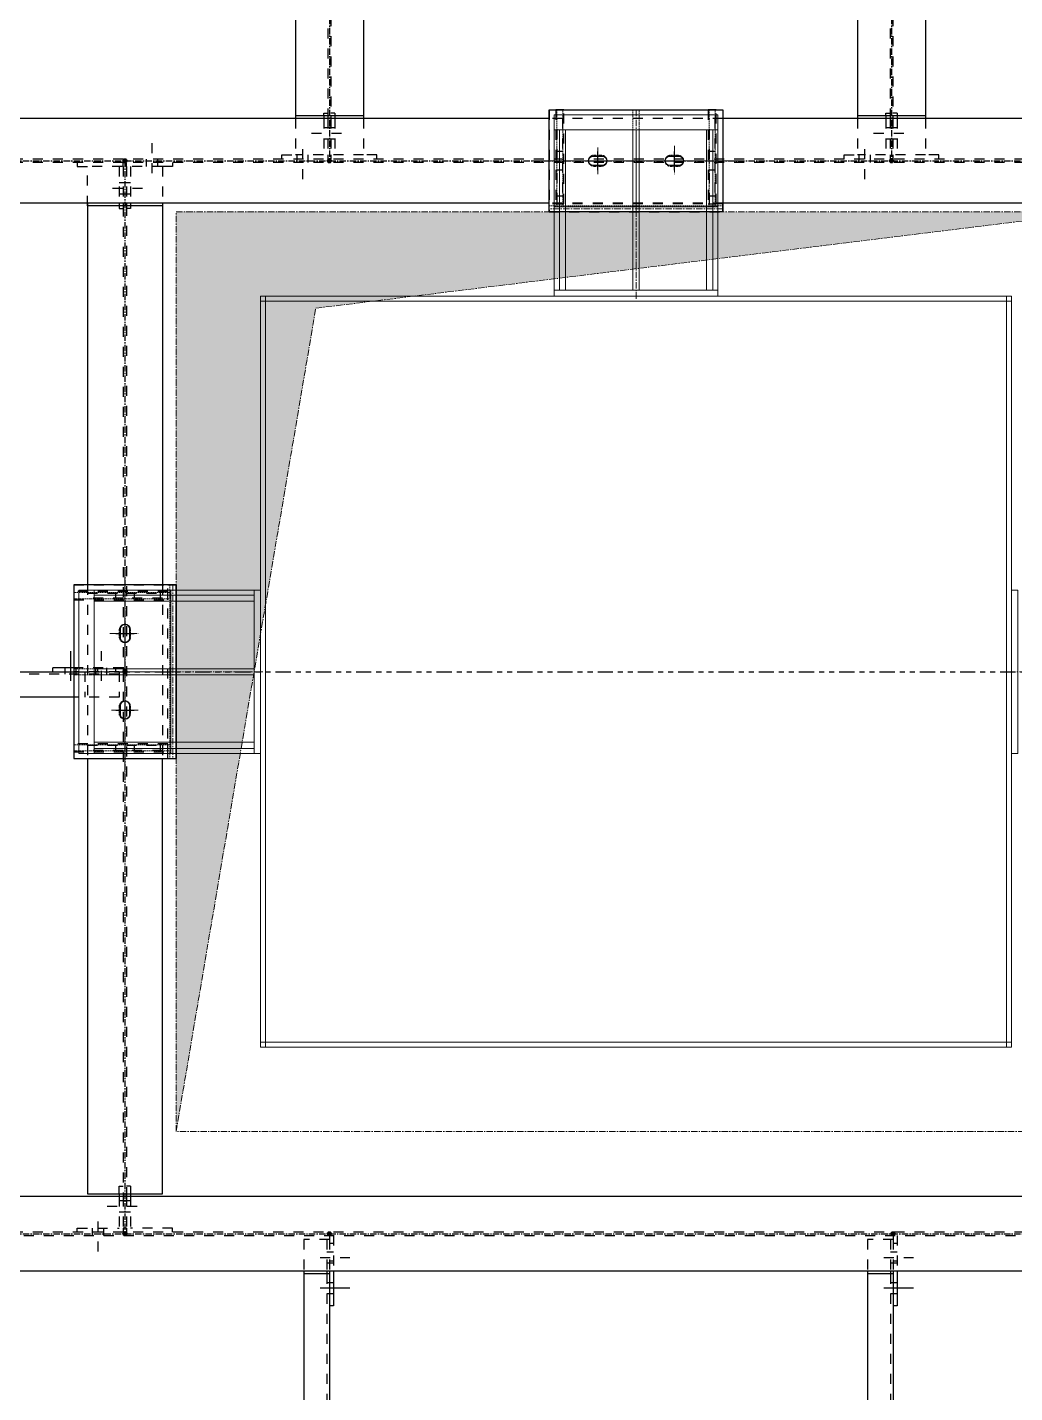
# Model space of a CAD drawing. Header units: inches. Extents: x 209270 to 234360, y -180214 to -150194.
# Drawn here: x 220821 to 222753, y -159675 to -157002 of the extents above; entities that cross this region are included whole.
import ezdxf

# ---------------------------------------------------------------- set-up
doc = ezdxf.new("R2010")
doc.units = ezdxf.units.IN
doc.header["$LTSCALE"] = 10
doc.header["$MEASUREMENT"] = 0
for name, pattern in [('CENTER', [2, 1.25, -0.25, 0.25, -0.25]), ('DXK_LINE_DOT2', [3.9198, 1.9599, -1.9599]), ('DXK_LINE_DOT5', [7.8785, 2.979, -0.9799, 0.9799, -0.9799, 0.9799, -0.9799]), ('HIDDEN', [0.375, 0.25, -0.125])]:
    doc.linetypes.add(name, pattern=pattern)
for name, color, linetype in [('_STR_0', 7, 'Continuous'), ('_STR_1', 7, 'Continuous'), ('_STR_2', 7, 'Continuous'), ('_STR_4', 7, 'Continuous')]:
    doc.layers.add(name, color=color, linetype=linetype)
for name, color, linetype, lineweight in [('CEN', 1, 'CENTER', 9), ('Chute', 191, 'Continuous', 9), ('HIDDEN', 3, 'HIDDEN', 9), ('MAIN OBJECT', 2, 'Continuous', 18), ('STR25', 30, 'Continuous', 5), ('STRUC-25HD', 3, 'HIDDEN', 5)]:
    doc.layers.add(name, color=color, linetype=linetype, lineweight=lineweight)

# ---------------------------------------------------------------- blocks, each defined once
blk = doc.blocks.new('A$C3120f6e4')
at = {"layer": 'CEN'}
for p, q in [((170, 94), (-170, 94)), ((0, -100), (0, 100)), ((-75, -26.2), (-75, 26)), ((75, -29.3), (75, 26.1)), ((-48.9, 0), (-101.1, 0)), ((101.1, 0), (48.9, 0))]:
    blk.add_line(p, q, dxfattribs=at)
at = {"layer": 'HIDDEN', "ltscale": 0.2, "elevation": 5435030.5}
for points in [[(-82, -11.1, -1), (-82, 10.9), (-68, 10.9, -1), (-68, -11.1)], [(68, 11.1, 1), (68, -10.9), (82, -10.9, 1), (82, 11.1)]]:
    blk.add_lwpolyline(points, format="xyb", close=True, dxfattribs=at)
at = {"layer": 'STR25', "ltscale": 0.2, "elevation": 5435030.5}
blk.add_lwpolyline([(-170, 100), (170, 100), (170, -100), (-170, -100)], close=True, dxfattribs=at)
at = {"layer": 'STRUC-25HD', "elevation": 5435030.5}
for points in [[(170, 88), (170, 100), (-170, 100), (-170, 88)], [(-143, -100), (-155, -100), (-155, 88), (-143, 88)], [(6, -100), (-6, -100), (-6, 88), (6, 88)], [(155, -100), (143, -100), (143, 88), (155, 88)]]:
    blk.add_lwpolyline(points, close=True, dxfattribs=at)
blk = doc.blocks.new('GridLine-116860372-116906 - 114867')
at = {"layer": '_STR_2', "color": 7, "linetype": 'DXK_LINE_DOT5'}
blk.add_line((211379.7, -158263.7), (228961.1, -158263.7), dxfattribs=at)
blk = doc.blocks.new('Part-116860372-114967 - 114867')
at = {"layer": '_STR_4', "linetype": 'Continuous'}
for points in [[(221411.9, -155267.7, -1), (221411.9, -155259.7, -1)], [(221411.9, -157267.7, -1), (221411.9, -157259.7, -1)]]:
    blk.add_hatch(color=4, dxfattribs=at).paths.add_polyline_path(points)
at = {"layer": '_STR_1', "color": 6, "linetype": 'DXK_LINE_DOT2'}
for p, q in [((221345.3, -155277.1), (221345.3, -155368.7)), ((221478.5, -155277.1), (221345.3, -155277.1)), ((221409, -155277.1), (221409, -156455.7)), ((221414.7, -155277.1), (221414.7, -155368.7)), ((221478.5, -155277.1), (221478.5, -155368.7)), ((221414.7, -155373.7), (221414.7, -157175.8)), ((221409, -156455.7), (221409, -157175.8)), ((221345.3, -157180.8), (221345.3, -157252.3)), ((221409, -157180.8), (221409, -157252.3)), ((221414.7, -157180.8), (221414.7, -157252.3)), ((221478.5, -157180.8), (221478.5, -157252.3)), ((221478.5, -157252.3), (221345.3, -157252.3))]:
    blk.add_line(p, q, dxfattribs=at)
at = {"layer": '_STR_2', "color": 2, "linetype": 'Continuous'}
for p, q in [((221345.3, -155368.7), (221345.3, -157180.8)), ((221409, -155368.7), (221409, -155373.7)), ((221414.7, -155368.7), (221414.7, -155373.7)), ((221478.5, -155368.7), (221478.5, -157180.8)), ((221478.5, -155373.7), (221345.3, -155373.7)), ((221478.5, -157175.8), (221345.3, -157175.8)), ((221409, -157175.8), (221409, -157180.8)), ((221414.7, -157175.8), (221414.7, -157180.8))]:
    blk.add_line(p, q, dxfattribs=at)
at = {"layer": '_STR_4', "color": 4, "linetype": 'CENTER'}
blk.add_line((221411.9, -155263.7), (221411.9, -157263.7), dxfattribs=at)
at = {"layer": '_STR_4', "color": 4, "linetype": 'Continuous'}
for centre in [(221411.9, -155263.7), (221411.9, -157263.7)]:
    blk.add_circle(centre, 4, dxfattribs=at)
blk = doc.blocks.new('Part-116860372-114970 - 114867')
at = {"layer": '_STR_1', "color": 6, "linetype": 'DXK_LINE_DOT2'}
for p, q in [((223516.9, -159360.5), (220421.9, -159360.5)), ((220421.9, -159366.8), (223516.9, -159366.8))]:
    blk.add_line(p, q, dxfattribs=at)
at = {"layer": '_STR_2', "color": 2, "linetype": 'Continuous'}
for p, q in [((222886.9, -159290.5), (220416.9, -159290.5)), ((222886.9, -159436.9), (220416.9, -159436.9))]:
    blk.add_line(p, q, dxfattribs=at)
at = {"layer": '_STR_4', "color": 4, "linetype": 'CENTER'}
blk.add_line((220311.9, -159363.7), (223611.9, -159363.7), dxfattribs=at)
blk = doc.blocks.new('Part-116860372-114968 - 114867')
at = {"layer": '_STR_4', "linetype": 'Continuous'}
for points in [[(222511.9, -155267.7, -1), (222511.9, -155259.7, -1)], [(222511.9, -157267.7, -1), (222511.9, -157259.7, -1)]]:
    blk.add_hatch(color=4, dxfattribs=at).paths.add_polyline_path(points)
at = {"layer": '_STR_1', "color": 6, "linetype": 'DXK_LINE_DOT2'}
for p, q in [((222445.3, -155277.1), (222445.3, -155368.7)), ((222578.5, -155277.1), (222445.3, -155277.1)), ((222509, -155277.1), (222509, -156455.7)), ((222514.7, -155277.1), (222514.7, -155368.7)), ((222578.5, -155277.1), (222578.5, -155368.7)), ((222514.7, -155373.7), (222514.7, -157175.8)), ((222509, -156455.7), (222509, -157175.8)), ((222445.3, -157180.8), (222445.3, -157252.3)), ((222509, -157180.8), (222509, -157252.3)), ((222514.7, -157180.8), (222514.7, -157252.3)), ((222578.5, -157180.8), (222578.5, -157252.3)), ((222578.5, -157252.3), (222445.3, -157252.3))]:
    blk.add_line(p, q, dxfattribs=at)
at = {"layer": '_STR_2', "color": 2, "linetype": 'Continuous'}
for p, q in [((222445.3, -155368.7), (222445.3, -157180.8)), ((222509, -155368.7), (222509, -155373.7)), ((222514.7, -155368.7), (222514.7, -155373.7)), ((222578.5, -155368.7), (222578.5, -157180.8)), ((222578.5, -155373.7), (222445.3, -155373.7)), ((222578.5, -157175.8), (222445.3, -157175.8)), ((222509, -157175.8), (222509, -157180.8)), ((222514.7, -157175.8), (222514.7, -157180.8))]:
    blk.add_line(p, q, dxfattribs=at)
at = {"layer": '_STR_4', "color": 4, "linetype": 'CENTER'}
blk.add_line((222511.9, -155263.7), (222511.9, -157263.7), dxfattribs=at)
at = {"layer": '_STR_4', "color": 4, "linetype": 'Continuous'}
for centre in [(222511.9, -155263.7), (222511.9, -157263.7)]:
    blk.add_circle(centre, 4, dxfattribs=at)
blk = doc.blocks.new('Part-116860372-116410 - 114867')
at = {"layer": '_STR_1', "color": 6, "linetype": 'DXK_LINE_DOT2'}
for p, q in [((221015, -158407.7), (221085.1, -158407.7)), ((221030, -158407.7), (221030, -158417.7)), ((221085.1, -158417.7), (221015, -158417.7))]:
    blk.add_line(p, q, dxfattribs=at)
blk = doc.blocks.new('Part-116860372-114966 - 114867')
at = {"layer": '_STR_1', "color": 6, "linetype": 'DXK_LINE_DOT2'}
for p, q in [((222181.9, -157180.8), (221841.9, -157180.8)), ((223516.9, -157260.3), (220421.9, -157260.3)), ((223516.9, -157267), (220421.9, -157267)), ((222181.9, -157346.5), (221841.9, -157346.5))]:
    blk.add_line(p, q, dxfattribs=at)
at = {"layer": '_STR_2', "color": 2, "linetype": 'Continuous'}
for p, q in [((221841.9, -157180.8), (220416.9, -157180.8)), ((223521.9, -157180.8), (222181.9, -157180.8)), ((221841.9, -157346.5), (220416.9, -157346.5)), ((223521.9, -157346.5), (222181.9, -157346.5))]:
    blk.add_line(p, q, dxfattribs=at)
at = {"layer": '_STR_4', "color": 4, "linetype": 'CENTER'}
blk.add_line((220311.9, -157263.7), (223611.9, -157263.7), dxfattribs=at)
blk = doc.blocks.new('Part-116860372-114971 - 114867')
at = {"layer": '_STR_4', "linetype": 'Continuous'}
for points in [[(221011.9, -157267.7, -1), (221011.9, -157259.7, -1)], [(221011.9, -159367.7, -1), (221011.9, -159359.7, -1)]]:
    blk.add_hatch(color=4, dxfattribs=at).paths.add_polyline_path(points)
at = {"layer": '_STR_1', "color": 6, "linetype": 'DXK_LINE_DOT2'}
for p, q in [((220938.7, -157351.5), (220938.7, -157275)), ((221085.1, -157275), (220938.7, -157275)), ((221008.7, -157275), (221008.7, -158263.7)), ((221015, -157275), (221015, -157346.5)), ((221085.1, -157275), (221085.1, -157351.5)), ((221015, -157351.5), (221015, -159285.5)), ((220938.7, -158093.7), (220938.7, -158433.7)), ((221085.1, -158093.7), (221085.1, -158433.7)), ((221008.7, -158263.7), (221008.7, -159285.5)), ((221008.7, -159290.5), (221008.7, -159352.5)), ((221015, -159290.5), (221015, -159352.5)), ((221015, -159352.5), (221008.7, -159352.5))]:
    blk.add_line(p, q, dxfattribs=at)
at = {"layer": '_STR_2', "color": 2, "linetype": 'Continuous'}
for p, q in [((220938.7, -157346.5), (220938.7, -158093.7)), ((221008.7, -157346.5), (221008.7, -157351.5)), ((221015, -157346.5), (221015, -157351.5)), ((221085.1, -157346.5), (221085.1, -158093.7)), ((221085.1, -157351.5), (220938.7, -157351.5)), ((220938.7, -158433.7), (220938.7, -159285.5)), ((221085.1, -159285.5), (221085.1, -158433.7)), ((220938.7, -159285.5), (221085.1, -159285.5)), ((221008.7, -159285.5), (221008.7, -159290.5)), ((221015, -159285.5), (221015, -159290.5))]:
    blk.add_line(p, q, dxfattribs=at)
at = {"layer": '_STR_4', "color": 4, "linetype": 'CENTER'}
blk.add_line((221011.9, -157263.7), (221011.9, -159363.7), dxfattribs=at)
at = {"layer": '_STR_4', "color": 4, "linetype": 'Continuous'}
for centre in [(221011.9, -157263.7), (221011.9, -159363.7)]:
    blk.add_circle(centre, 4, dxfattribs=at)
blk = doc.blocks.new('Part-116860372-116386 - 114867')
at = {"layer": '_STR_1', "color": 6, "linetype": 'DXK_LINE_DOT2'}
for p, q in [((221841.9, -157363.7), (221841.9, -157347.7)), ((222181.9, -157347.7), (221841.9, -157347.7)), ((222181.9, -157363.7), (221841.9, -157363.7)), ((222181.9, -157363.7), (222181.9, -157347.7))]:
    blk.add_line(p, q, dxfattribs=at)
blk = doc.blocks.new('Part-116860372-115887 - 114867')
at = {"layer": '_STR_1', "color": 6, "linetype": 'DXK_LINE_DOT2'}
for p, q in [((222522.9, -159366.8), (222522.9, -159436.9)), ((222514.9, -159381.8), (222522.9, -159381.8)), ((222514.9, -159416.8), (222522.9, -159416.8))]:
    blk.add_line(p, q, dxfattribs=at)
at = {"layer": '_STR_2', "color": 2, "linetype": 'Continuous'}
for p, q in [((222514.9, -159436.9), (222514.9, -159441.9)), ((222522.9, -159436.9), (222522.9, -159504.8)), ((222522.9, -159504.8), (222514.9, -159504.8))]:
    blk.add_line(p, q, dxfattribs=at)
blk = doc.blocks.new('Part-116860372-115050 - 114867')
at = {"layer": '_STR_4', "linetype": 'Continuous'}
for points in [[(220311.9, -158267.7, -1), (220311.9, -158259.7, -1)], [(221011.9, -158267.7, -1), (221011.9, -158259.7, -1)]]:
    blk.add_hatch(color=4, dxfattribs=at).paths.add_polyline_path(points)
at = {"layer": '_STR_1', "color": 6, "linetype": 'DXK_LINE_DOT2'}
for p, q in [((220325.3, -158263.7), (220325.3, -158283.7)), ((220421.9, -158263.7), (220325.3, -158263.7)), ((220416.9, -158268.7), (220325.3, -158268.7)), ((221000.7, -158268.7), (220421.9, -158268.7)), ((221000.7, -158263.7), (220911.9, -158263.7)), ((220933.7, -158263.7), (220933.7, -158313.7)), ((221000.7, -158263.7), (221000.7, -158313.7)), ((220325.3, -158283.7), (220390.3, -158283.7)), ((220390.3, -158283.7), (220390.3, -158313.7)), ((220416.9, -158313.7), (220390.3, -158313.7)), ((221000.7, -158313.7), (220911.9, -158313.7))]:
    blk.add_line(p, q, dxfattribs=at)
at = {"layer": '_STR_2', "color": 2, "linetype": 'Continuous'}
for p, q in [((220421.9, -158268.7), (220416.9, -158268.7)), ((220421.9, -158313.7), (220421.9, -158263.7)), ((220421.9, -158263.7), (220911.9, -158263.7)), ((220911.9, -158313.7), (220416.9, -158313.7))]:
    blk.add_line(p, q, dxfattribs=at)
at = {"layer": '_STR_4', "color": 4, "linetype": 'CENTER'}
for p, q in [((220311.9, -158263.7), (220325.3, -158263.7)), ((220421.9, -158263.7), (220911.9, -158263.7)), ((221000.7, -158263.7), (221011.9, -158263.7))]:
    blk.add_line(p, q, dxfattribs=at)
at = {"layer": '_STR_4', "color": 4, "linetype": 'Continuous'}
for centre in [(220311.9, -158263.7), (221011.9, -158263.7)]:
    blk.add_circle(centre, 4, dxfattribs=at)
blk = doc.blocks.new('Bolt-116860372-115752 - 114867')
at = {"layer": '_STR_1', "color": 1, "linetype": 'DXK_LINE_DOT2'}
for p, q in [((220965.7, -158281.7), (220965.7, -158223.7)), ((220954.7, -158263.7), (220954.7, -158255.7)), ((220976.7, -158263.7), (220976.7, -158255.7)), ((220954.7, -158268.7), (220954.7, -158263.7)), ((220976.7, -158268.7), (220976.7, -158263.7))]:
    blk.add_line(p, q, dxfattribs=at)
at = {"layer": '_STR_2', "color": 1, "linetype": 'Continuous'}
for p, q in [((220905.7, -158281.7), (220905.7, -158223.7)), ((220894.7, -158263.7), (220894.7, -158255.7)), ((220916.7, -158263.7), (220916.7, -158255.7)), ((220894.7, -158268.7), (220894.7, -158263.7)), ((220916.7, -158268.7), (220916.7, -158263.7))]:
    blk.add_line(p, q, dxfattribs=at)
blk = doc.blocks.new('Part-116860372-115118 - 114867')
at = {"layer": '_STR_4', "linetype": 'Continuous'}
for points in [[(221411.9, -159367.7, -1), (221411.9, -159359.7, -1)], [(221411.9, -160067.7, -1), (221411.9, -160059.7, -1)]]:
    blk.add_hatch(color=4, dxfattribs=at).paths.add_polyline_path(points)
at = {"layer": '_STR_1', "color": 6, "linetype": 'DXK_LINE_DOT2'}
for p, q in [((221361.9, -159374.8), (221361.9, -159436.9)), ((221411.9, -159374.8), (221361.9, -159374.8)), ((221406.9, -159374.8), (221406.9, -159436.9)), ((221411.9, -159374.8), (221411.9, -159441.9)), ((221406.9, -159441.9), (221406.9, -159933.7)), ((221361.9, -159938.7), (221361.9, -160000.7)), ((221406.9, -159938.7), (221406.9, -160050.7)), ((221411.9, -159933.7), (221411.9, -160050.7)), ((221361.9, -160000.7), (221391.9, -160000.7)), ((221391.9, -160000.7), (221391.9, -160050.7)), ((221411.9, -160050.7), (221391.9, -160050.7))]:
    blk.add_line(p, q, dxfattribs=at)
at = {"layer": '_STR_2', "color": 2, "linetype": 'Continuous'}
for p, q in [((221361.9, -159436.9), (221361.9, -159938.7)), ((221411.9, -159441.9), (221361.9, -159441.9)), ((221406.9, -159436.9), (221406.9, -159441.9)), ((221411.9, -159441.9), (221411.9, -159933.7)), ((221411.9, -159933.7), (221361.9, -159933.7)), ((221406.9, -159933.7), (221406.9, -159938.7))]:
    blk.add_line(p, q, dxfattribs=at)
at = {"layer": '_STR_4', "color": 4, "linetype": 'CENTER'}
for p, q in [((221411.9, -159363.7), (221411.9, -159374.8)), ((221411.9, -159441.9), (221411.9, -159933.7)), ((221411.9, -160050.7), (221411.9, -160063.7))]:
    blk.add_line(p, q, dxfattribs=at)
at = {"layer": '_STR_4', "color": 4, "linetype": 'Continuous'}
for centre in [(221411.9, -159363.7), (221411.9, -160063.7)]:
    blk.add_circle(centre, 4, dxfattribs=at)
blk = doc.blocks.new('Part-116860372-115119 - 114867')
at = {"layer": '_STR_4', "linetype": 'Continuous'}
for points in [[(222514.9, -159367.7, -1), (222514.9, -159359.7, -1)], [(222514.9, -160067.7, -1), (222514.9, -160059.7, -1)]]:
    blk.add_hatch(color=4, dxfattribs=at).paths.add_polyline_path(points)
at = {"layer": '_STR_1', "color": 6, "linetype": 'DXK_LINE_DOT2'}
for p, q in [((222464.9, -159374.8), (222464.9, -159436.9)), ((222514.9, -159374.8), (222464.9, -159374.8)), ((222509.9, -159374.8), (222509.9, -159436.9)), ((222514.9, -159374.8), (222514.9, -159441.9)), ((222509.9, -159441.9), (222509.9, -159933.7)), ((222464.9, -159938.7), (222464.9, -160000.7)), ((222509.9, -159938.7), (222509.9, -160050.7)), ((222514.9, -159933.7), (222514.9, -160050.7)), ((222464.9, -160000.7), (222494.9, -160000.7)), ((222494.9, -160000.7), (222494.9, -160050.7)), ((222514.9, -160050.7), (222494.9, -160050.7))]:
    blk.add_line(p, q, dxfattribs=at)
at = {"layer": '_STR_2', "color": 2, "linetype": 'Continuous'}
for p, q in [((222464.9, -159436.9), (222464.9, -159938.7)), ((222514.9, -159441.9), (222464.9, -159441.9)), ((222509.9, -159436.9), (222509.9, -159441.9)), ((222514.9, -159441.9), (222514.9, -159933.7)), ((222514.9, -159933.7), (222464.9, -159933.7)), ((222509.9, -159933.7), (222509.9, -159938.7))]:
    blk.add_line(p, q, dxfattribs=at)
at = {"layer": '_STR_4', "color": 4, "linetype": 'CENTER'}
for p, q in [((222514.9, -159363.7), (222514.9, -159374.8)), ((222514.9, -159441.9), (222514.9, -159933.7)), ((222514.9, -160050.7), (222514.9, -160063.7))]:
    blk.add_line(p, q, dxfattribs=at)
at = {"layer": '_STR_4', "color": 4, "linetype": 'Continuous'}
for centre in [(222514.9, -159363.7), (222514.9, -160063.7)]:
    blk.add_circle(centre, 4, dxfattribs=at)
blk = doc.blocks.new('Part-116860372-116407 - 114867')
at = {"layer": '_STR_1', "color": 6, "linetype": 'DXK_LINE_DOT2'}
for p, q in [((220938.7, -158109.7), (221008.7, -158109.7)), ((221008.7, -158119.7), (220938.7, -158119.7)), ((220993.7, -158109.7), (220993.7, -158119.7))]:
    blk.add_line(p, q, dxfattribs=at)
blk = doc.blocks.new('Part-116860372-116415 - 114867')
at = {"layer": '_STR_1', "color": 6, "linetype": 'DXK_LINE_DOT2'}
for p, q in [((221857.9, -157346.5), (221857.9, -157267)), ((221867.9, -157267), (221867.9, -157346.5)), ((221867.9, -157282), (221857.9, -157282))]:
    blk.add_line(p, q, dxfattribs=at)
blk = doc.blocks.new('Part-116860372-115476 - 114867')
at = {"layer": '_STR_1', "color": 6, "linetype": 'DXK_LINE_DOT2'}
for p, q in [((222522.7, -157170.3), (222514.7, -157170.3)), ((222514.7, -157175.8), (222514.7, -157180.8)), ((222522.7, -157170.3), (222522.7, -157175.8)), ((222522.7, -157180.8), (222522.7, -157252.3)), ((222514.7, -157252.3), (222514.7, -157260.3)), ((222604.7, -157252.3), (222578.5, -157252.3)), ((222604.7, -157260.3), (222604.7, -157252.3))]:
    blk.add_line(p, q, dxfattribs=at)
at = {"layer": '_STR_2', "color": 2, "linetype": 'Continuous'}
blk.add_line((222522.7, -157175.8), (222522.7, -157180.8), dxfattribs=at)
blk = doc.blocks.new('Part-116860372-116409 - 114867')
at = {"layer": '_STR_1', "color": 6, "linetype": 'DXK_LINE_DOT2'}
for p, q in [((220938.7, -158407.7), (221008.7, -158407.7)), ((220993.7, -158407.7), (220993.7, -158417.7)), ((221008.7, -158417.7), (220938.7, -158417.7))]:
    blk.add_line(p, q, dxfattribs=at)
blk = doc.blocks.new('Part-116860372-115472 - 114867')
at = {"layer": '_STR_1', "color": 6, "linetype": 'DXK_LINE_DOT2'}
for p, q in [((221422.7, -157170.3), (221414.7, -157170.3)), ((221414.7, -157175.8), (221414.7, -157180.8)), ((221422.7, -157170.3), (221422.7, -157175.8)), ((221422.7, -157180.8), (221422.7, -157252.3)), ((221414.7, -157252.3), (221414.7, -157260.3)), ((221504.7, -157252.3), (221478.5, -157252.3)), ((221504.7, -157260.3), (221504.7, -157252.3))]:
    blk.add_line(p, q, dxfattribs=at)
at = {"layer": '_STR_2', "color": 2, "linetype": 'Continuous'}
blk.add_line((221422.7, -157175.8), (221422.7, -157180.8), dxfattribs=at)
blk = doc.blocks.new('Part-116860372-115516 - 114867')
at = {"layer": '_STR_1', "color": 6, "linetype": 'DXK_LINE_DOT2'}
for p, q in [((221023, -159270.5), (221015, -159270.5)), ((221023, -159270.5), (221023, -159285.5)), ((221015, -159285.5), (221015, -159290.5)), ((221023, -159290.5), (221023, -159352.5)), ((221015, -159352.5), (221015, -159360.5)), ((221105, -159352.5), (221023, -159352.5)), ((221105, -159360.5), (221105, -159352.5))]:
    blk.add_line(p, q, dxfattribs=at)
at = {"layer": '_STR_2', "color": 2, "linetype": 'Continuous'}
blk.add_line((221023, -159285.5), (221023, -159290.5), dxfattribs=at)
blk = doc.blocks.new('Part-116860372-116385 - 114867')
at = {"layer": '_STR_1', "color": 6, "linetype": 'DXK_LINE_DOT2'}
for p, q in [((221841.9, -157163.7), (221841.9, -157363.7)), ((221841.9, -157163.7), (222181.9, -157163.7)), ((222181.9, -157163.7), (222181.9, -157363.7)), ((221841.9, -157363.7), (222181.9, -157363.7))]:
    blk.add_line(p, q, dxfattribs=at)
blk = doc.blocks.new('Part-116860372-115504 - 114867')
at = {"layer": '_STR_1', "color": 6, "linetype": 'DXK_LINE_DOT2'}
for p, q in [((220918.7, -157267), (220918.7, -157275)), ((221008.7, -157275), (221008.7, -157267)), ((220918.7, -157275), (220938.7, -157275)), ((221000.7, -157275), (221000.7, -157346.5)), ((221000.7, -157351.5), (221000.7, -157357)), ((221000.7, -157357), (221008.7, -157357))]:
    blk.add_line(p, q, dxfattribs=at)
at = {"layer": '_STR_2', "color": 2, "linetype": 'Continuous'}
blk.add_line((221000.7, -157346.5), (221000.7, -157351.5), dxfattribs=at)
blk = doc.blocks.new('Bolt-116860372-115480 - 114867')
at = {"layer": '_STR_1', "color": 1, "linetype": 'DXK_LINE_DOT2'}
for p, q in [((221348, -157252.3), (221348, -157260.3)), ((221348, -157260.3), (221348, -157267)), ((221359, -157240.7), (221359, -157303.7)), ((221370, -157252.3), (221370, -157260.3)), ((221370, -157260.3), (221370, -157267))]:
    blk.add_line(p, q, dxfattribs=at)
blk = doc.blocks.new('Part-116860372-115471 - 114867')
at = {"layer": '_STR_1', "color": 6, "linetype": 'DXK_LINE_DOT2'}
for p, q in [((221401, -157175.8), (221401, -157170.3)), ((221401, -157170.3), (221409, -157170.3)), ((221401, -157180.8), (221401, -157252.3)), ((221409, -157175.8), (221409, -157180.8)), ((221319, -157260.3), (221319, -157252.3)), ((221319, -157252.3), (221345.3, -157252.3)), ((221409, -157252.3), (221409, -157260.3))]:
    blk.add_line(p, q, dxfattribs=at)
at = {"layer": '_STR_2', "color": 2, "linetype": 'Continuous'}
blk.add_line((221401, -157175.8), (221401, -157180.8), dxfattribs=at)
blk = doc.blocks.new('Bolt-116860372-115473 - 114867')
at = {"layer": '_STR_1', "color": 1, "linetype": 'DXK_LINE_DOT2'}
for p, q in [((221435.7, -157210.3), (221367.7, -157210.3)), ((221409, -157199.3), (221401, -157199.3)), ((221414.7, -157199.3), (221409, -157199.3)), ((221422.7, -157199.3), (221414.7, -157199.3)), ((221409, -157221.3), (221401, -157221.3)), ((221414.7, -157221.3), (221409, -157221.3)), ((221422.7, -157221.3), (221414.7, -157221.3))]:
    blk.add_line(p, q, dxfattribs=at)
blk = doc.blocks.new('Part-116860372-115475 - 114867')
at = {"layer": '_STR_1', "color": 6, "linetype": 'DXK_LINE_DOT2'}
for p, q in [((222501, -157175.8), (222501, -157170.3)), ((222501, -157170.3), (222509, -157170.3)), ((222501, -157180.8), (222501, -157252.3)), ((222509, -157175.8), (222509, -157180.8)), ((222419, -157260.3), (222419, -157252.3)), ((222419, -157252.3), (222445.3, -157252.3)), ((222509, -157252.3), (222509, -157260.3))]:
    blk.add_line(p, q, dxfattribs=at)
at = {"layer": '_STR_2', "color": 2, "linetype": 'Continuous'}
blk.add_line((222501, -157175.8), (222501, -157180.8), dxfattribs=at)
blk = doc.blocks.new('Bolt-116860372-115477 - 114867')
at = {"layer": '_STR_1', "color": 1, "linetype": 'DXK_LINE_DOT2'}
for p, q in [((222535.7, -157210.3), (222467.7, -157210.3)), ((222509, -157199.3), (222501, -157199.3)), ((222514.7, -157199.3), (222509, -157199.3)), ((222522.7, -157199.3), (222514.7, -157199.3)), ((222509, -157221.3), (222501, -157221.3)), ((222514.7, -157221.3), (222509, -157221.3)), ((222522.7, -157221.3), (222514.7, -157221.3))]:
    blk.add_line(p, q, dxfattribs=at)
blk = doc.blocks.new('Bolt-116860372-115481 - 114867')
at = {"layer": '_STR_1', "color": 1, "linetype": 'DXK_LINE_DOT2'}
for p, q in [((222448, -157252.3), (222448, -157260.3)), ((222448, -157260.3), (222448, -157267)), ((222459, -157240.7), (222459, -157303.7)), ((222470, -157252.3), (222470, -157260.3)), ((222470, -157260.3), (222470, -157267))]:
    blk.add_line(p, q, dxfattribs=at)
blk = doc.blocks.new('Part-116860372-115503 - 114867')
at = {"layer": '_STR_1', "color": 6, "linetype": 'DXK_LINE_DOT2'}
for p, q in [((221015, -157275), (221015, -157267)), ((221105, -157267), (221105, -157275)), ((221023, -157275), (221023, -157346.5)), ((221105, -157275), (221085.1, -157275)), ((221015, -157351.5), (221015, -157346.5)), ((221023, -157357), (221015, -157357)), ((221023, -157351.5), (221023, -157357))]:
    blk.add_line(p, q, dxfattribs=at)
at = {"layer": '_STR_2', "color": 2, "linetype": 'Continuous'}
blk.add_line((221023, -157346.5), (221023, -157351.5), dxfattribs=at)
blk = doc.blocks.new('Bolt-116860372-115505 - 114867')
at = {"layer": '_STR_1', "color": 1, "linetype": 'DXK_LINE_DOT2'}
for p, q in [((220987.7, -157317), (221055.7, -157317)), ((221000.7, -157306), (221008.7, -157306)), ((221008.7, -157306), (221015, -157306)), ((221015, -157306), (221023, -157306)), ((221000.7, -157328), (221008.7, -157328)), ((221008.7, -157328), (221015, -157328)), ((221015, -157328), (221023, -157328))]:
    blk.add_line(p, q, dxfattribs=at)
blk = doc.blocks.new('Part-116860372-115515 - 114867')
at = {"layer": '_STR_1', "color": 6, "linetype": 'DXK_LINE_DOT2'}
for p, q in [((221000.7, -159285.5), (221000.7, -159270.5)), ((221000.7, -159270.5), (221008.7, -159270.5)), ((221000.7, -159290.5), (221000.7, -159352.5)), ((221008.7, -159285.5), (221008.7, -159290.5)), ((220918.7, -159360.5), (220918.7, -159352.5)), ((220918.7, -159352.5), (221000.7, -159352.5)), ((221008.7, -159352.5), (221008.7, -159360.5))]:
    blk.add_line(p, q, dxfattribs=at)
at = {"layer": '_STR_2', "color": 2, "linetype": 'Continuous'}
blk.add_line((221000.7, -159285.5), (221000.7, -159290.5), dxfattribs=at)
blk = doc.blocks.new('Bolt-116860372-115517 - 114867')
at = {"layer": '_STR_1', "color": 1, "linetype": 'DXK_LINE_DOT2'}
for p, q in [((221036, -159310.5), (220968, -159310.5)), ((221008.7, -159299.5), (221000.7, -159299.5)), ((221008.7, -159321.5), (221000.7, -159321.5)), ((221015, -159299.5), (221008.7, -159299.5)), ((221015, -159321.5), (221008.7, -159321.5)), ((221023, -159299.5), (221015, -159299.5)), ((221023, -159321.5), (221015, -159321.5))]:
    blk.add_line(p, q, dxfattribs=at)
blk = doc.blocks.new('Bolt-116860372-115526 - 114867')
at = {"layer": '_STR_1', "color": 1, "linetype": 'DXK_LINE_DOT2'}
for p, q in [((221065, -157288), (221065, -157225)), ((221054, -157267), (221054, -157260.3)), ((221054, -157275), (221054, -157267)), ((221076, -157267), (221076, -157260.3)), ((221076, -157275), (221076, -157267))]:
    blk.add_line(p, q, dxfattribs=at)
blk = doc.blocks.new('Bolt-116860372-115528 - 114867')
at = {"layer": '_STR_1', "color": 1, "linetype": 'DXK_LINE_DOT2'}
for p, q in [((220958.7, -159339.7), (220958.7, -159402.7)), ((220947.7, -159352.5), (220947.7, -159360.5)), ((220947.7, -159360.5), (220947.7, -159366.8)), ((220969.7, -159352.5), (220969.7, -159360.5)), ((220969.7, -159360.5), (220969.7, -159366.8))]:
    blk.add_line(p, q, dxfattribs=at)
blk = doc.blocks.new('Part-116860372-116383 - 114867')
at = {"layer": '_STR_1', "color": 6, "linetype": 'DXK_LINE_DOT2'}
for p, q in [((221095.9, -158106.7), (220911.9, -158106.7)), ((220911.9, -158106.7), (220911.9, -158122.7)), ((221080.9, -158106.7), (221080.9, -158122.7)), ((221095.9, -158122.7), (221095.9, -158106.7)), ((220911.9, -158122.7), (221095.9, -158122.7))]:
    blk.add_line(p, q, dxfattribs=at)
blk = doc.blocks.new('Part-116860372-115751 - 114867')
at = {"layer": '_STR_1', "color": 6, "linetype": 'DXK_LINE_DOT2'}
for p, q in [((220870.8, -158263.7), (220870.8, -158255.7)), ((221008.7, -158255.7), (220911.9, -158255.7)), ((220958.7, -158263.7), (220958.7, -158255.7)), ((220993.7, -158255.7), (220993.7, -158263.7))]:
    blk.add_line(p, q, dxfattribs=at)
at = {"layer": '_STR_2', "color": 2, "linetype": 'Continuous'}
for p in [(220911.9, -158255.7), (220870.7, -158263.7)]:
    blk.add_line(p, (220870.7, -158255.7), dxfattribs=at)
blk = doc.blocks.new('Part-116860372-115885 - 114867')
at = {"layer": '_STR_1', "color": 6, "linetype": 'DXK_LINE_DOT2'}
for p, q in [((221419.9, -159366.8), (221419.9, -159436.9)), ((221411.9, -159381.8), (221419.9, -159381.8)), ((221411.9, -159416.8), (221419.9, -159416.8))]:
    blk.add_line(p, q, dxfattribs=at)
at = {"layer": '_STR_2', "color": 2, "linetype": 'Continuous'}
for p, q in [((221411.9, -159436.9), (221411.9, -159441.9)), ((221419.9, -159436.9), (221419.9, -159504.8)), ((221419.9, -159504.8), (221411.9, -159504.8))]:
    blk.add_line(p, q, dxfattribs=at)
blk = doc.blocks.new('Bolt-116860372-115886 - 114867')
at = {"layer": '_STR_1', "color": 1, "linetype": 'DXK_LINE_DOT2'}
for p, q in [((221406.9, -159398.8), (221411.9, -159398.8)), ((221411.9, -159398.8), (221419.9, -159398.8)), ((221393.9, -159409.8), (221451.9, -159409.8)), ((221406.9, -159420.8), (221411.9, -159420.8)), ((221411.9, -159420.8), (221419.9, -159420.8))]:
    blk.add_line(p, q, dxfattribs=at)
at = {"layer": '_STR_2', "color": 1, "linetype": 'Continuous'}
for p, q in [((221393.9, -159469.8), (221451.9, -159469.8)), ((221406.9, -159458.8), (221411.9, -159458.8)), ((221406.9, -159480.8), (221411.9, -159480.8)), ((221411.9, -159458.8), (221419.9, -159458.8)), ((221411.9, -159480.8), (221419.9, -159480.8))]:
    blk.add_line(p, q, dxfattribs=at)
blk = doc.blocks.new('Bolt-116860372-115888 - 114867')
at = {"layer": '_STR_1', "color": 1, "linetype": 'DXK_LINE_DOT2'}
for p, q in [((222509.9, -159398.8), (222514.9, -159398.8)), ((222514.9, -159398.8), (222522.9, -159398.8)), ((222496.9, -159409.8), (222554.9, -159409.8)), ((222509.9, -159420.8), (222514.9, -159420.8)), ((222514.9, -159420.8), (222522.9, -159420.8))]:
    blk.add_line(p, q, dxfattribs=at)
at = {"layer": '_STR_2', "color": 1, "linetype": 'Continuous'}
for p, q in [((222496.9, -159469.8), (222554.9, -159469.8)), ((222509.9, -159458.8), (222514.9, -159458.8)), ((222509.9, -159480.8), (222514.9, -159480.8)), ((222514.9, -159458.8), (222522.9, -159458.8)), ((222514.9, -159480.8), (222522.9, -159480.8))]:
    blk.add_line(p, q, dxfattribs=at)
blk = doc.blocks.new('Part-116860372-116408 - 114867')
at = {"layer": '_STR_1', "color": 6, "linetype": 'DXK_LINE_DOT2'}
for p, q in [((221015, -158109.7), (221085.1, -158109.7)), ((221085.1, -158119.7), (221015, -158119.7)), ((221030, -158109.7), (221030, -158119.7))]:
    blk.add_line(p, q, dxfattribs=at)
blk = doc.blocks.new('Part-116860372-116412 - 114867')
at = {"layer": '_STR_1', "color": 6, "linetype": 'DXK_LINE_DOT2'}
for p, q in [((222155.9, -157260.3), (222155.9, -157180.8)), ((222165.9, -157180.8), (222165.9, -157260.3)), ((222165.9, -157245.3), (222155.9, -157245.3))]:
    blk.add_line(p, q, dxfattribs=at)
blk = doc.blocks.new('Bolt-116860372-116384 - 114867')
at = {"layer": '_STR_2', "color": 1, "linetype": 'Continuous'}
for p, q in [((221003.6, -158176.2), (221005.5, -158173.3)), ((221005.5, -158173.3), (221008.4, -158171.4)), ((221008.4, -158171.4), (221011.9, -158170.7)), ((221011.9, -158170.7), (221011.9, -158170.7)), ((221011.9, -158170.7), (221015.3, -158171.4)), ((221011.9, -158170.7), (221011.9, -158206.7)), ((221015.3, -158171.4), (221018.2, -158173.3)), ((221018.2, -158173.3), (221020.2, -158176.2)), ((220993.9, -158188.7), (221029.9, -158188.7)), ((221002.9, -158179.7), (221003.6, -158176.2)), ((221002.9, -158197.7), (221002.9, -158179.7)), ((221003.6, -158201.1), (221002.9, -158197.7)), ((221005.5, -158204), (221003.6, -158201.1)), ((221020.2, -158201.1), (221018.2, -158204)), ((221020.2, -158176.2), (221020.9, -158179.7)), ((221020.9, -158197.7), (221020.2, -158201.1)), ((221020.9, -158179.7), (221020.9, -158197.7)), ((221008.4, -158206), (221005.5, -158204)), ((221011.9, -158206.7), (221008.4, -158206)), ((221015.3, -158206), (221011.9, -158206.7)), ((221011.9, -158206.7), (221011.9, -158206.7)), ((221018.2, -158204), (221015.3, -158206)), ((221002.9, -158329.7), (221003.6, -158326.2)), ((221002.9, -158347.7), (221002.9, -158329.7)), ((221003.6, -158326.2), (221005.5, -158323.3)), ((221005.5, -158323.3), (221008.4, -158321.4)), ((221008.4, -158321.4), (221011.9, -158320.7)), ((221011.9, -158320.7), (221011.9, -158320.7)), ((221011.9, -158320.7), (221015.3, -158321.4)), ((221011.9, -158320.7), (221011.9, -158356.7)), ((221015.3, -158321.4), (221018.2, -158323.3)), ((221018.2, -158323.3), (221020.2, -158326.2)), ((221020.2, -158326.2), (221020.9, -158329.7)), ((221020.9, -158329.7), (221020.9, -158347.7)), ((220993.9, -158338.7), (221029.9, -158338.7)), ((221003.6, -158351.1), (221002.9, -158347.7)), ((221005.5, -158354), (221003.6, -158351.1)), ((221008.4, -158356), (221005.5, -158354)), ((221011.9, -158356.7), (221008.4, -158356)), ((221015.3, -158356), (221011.9, -158356.7)), ((221011.9, -158356.7), (221011.9, -158356.7)), ((221018.2, -158354), (221015.3, -158356)), ((221020.2, -158351.1), (221018.2, -158354)), ((221020.9, -158347.7), (221020.2, -158351.1))]:
    blk.add_line(p, q, dxfattribs=at)
blk = doc.blocks.new('Part-116860372-116380 - 114867')
at = {"layer": '_STR_1', "color": 6, "linetype": 'DXK_LINE_DOT2'}
for p, q in [((221095.9, -158433.7), (221095.9, -158093.7)), ((221095.9, -158093.7), (221111.9, -158093.7)), ((221111.9, -158433.7), (221111.9, -158093.7)), ((221095.9, -158433.7), (221111.9, -158433.7))]:
    blk.add_line(p, q, dxfattribs=at)
blk = doc.blocks.new('Part-116860372-116389 - 114867')
at = {"layer": '_STR_1', "color": 6, "linetype": 'DXK_LINE_DOT2'}
for p, q in [((221854.9, -157163.7), (221854.9, -157347.7)), ((221870.9, -157163.7), (221854.9, -157163.7)), ((221870.9, -157347.7), (221870.9, -157163.7)), ((221870.9, -157332.7), (221854.9, -157332.7)), ((221854.9, -157347.7), (221870.9, -157347.7))]:
    blk.add_line(p, q, dxfattribs=at)
blk = doc.blocks.new('Part-116860372-116379 - 114867')
at = {"layer": '_STR_1', "color": 6, "linetype": 'DXK_LINE_DOT2'}
for p, q in [((220911.9, -158093.7), (221111.9, -158093.7)), ((220911.9, -158093.7), (220911.9, -158433.7)), ((221111.9, -158093.7), (221111.9, -158433.7)), ((220911.9, -158433.7), (221111.9, -158433.7))]:
    blk.add_line(p, q, dxfattribs=at)
blk = doc.blocks.new('Part-116860372-116381 - 114867')
at = {"layer": '_STR_1', "color": 6, "linetype": 'DXK_LINE_DOT2'}
for p, q in [((221095.9, -158404.7), (220911.9, -158404.7)), ((220911.9, -158404.7), (220911.9, -158420.7)), ((221080.9, -158404.7), (221080.9, -158420.7)), ((221095.9, -158420.7), (221095.9, -158404.7)), ((220911.9, -158420.7), (221095.9, -158420.7))]:
    blk.add_line(p, q, dxfattribs=at)
blk = doc.blocks.new('Part-116860372-116382 - 114867')
at = {"layer": '_STR_2', "color": 2, "linetype": 'Continuous'}
for p, q in [((221111.9, -158093.7), (220911.9, -158093.7)), ((220911.9, -158093.7), (220911.9, -158433.7)), ((221111.9, -158093.7), (221111.9, -158433.7)), ((220911.9, -158433.7), (221111.9, -158433.7))]:
    blk.add_line(p, q, dxfattribs=at)
blk = doc.blocks.new('Part-116860372-116387 - 114867')
at = {"layer": '_STR_1', "color": 6, "linetype": 'DXK_LINE_DOT2'}
for p, q in [((222152.9, -157163.7), (222152.9, -157347.7)), ((222168.9, -157163.7), (222152.9, -157163.7)), ((222168.9, -157347.7), (222168.9, -157163.7)), ((222168.9, -157332.7), (222152.9, -157332.7)), ((222152.9, -157347.7), (222168.9, -157347.7))]:
    blk.add_line(p, q, dxfattribs=at)
blk = doc.blocks.new('Part-116860372-116388 - 114867')
at = {"layer": '_STR_2', "color": 2, "linetype": 'Continuous'}
for p, q in [((221841.9, -157363.7), (221841.9, -157163.7)), ((221841.9, -157163.7), (222181.9, -157163.7)), ((222181.9, -157163.7), (222181.9, -157363.7)), ((222181.9, -157363.7), (221841.9, -157363.7))]:
    blk.add_line(p, q, dxfattribs=at)
blk = doc.blocks.new('Bolt-116860372-116390 - 114867')
at = {"layer": '_STR_2', "color": 1, "linetype": 'Continuous'}
for p, q in [((221918.9, -157263.7), (221919.5, -157260.2)), ((221919.5, -157267.1), (221918.9, -157263.7)), ((221918.9, -157263.7), (221918.9, -157263.7)), ((221918.9, -157263.7), (221954.9, -157263.7)), ((221919.5, -157260.2), (221921.5, -157257.3)), ((221921.5, -157257.3), (221924.4, -157255.4)), ((221924.4, -157255.4), (221927.9, -157254.7)), ((221927.9, -157254.7), (221945.9, -157254.7)), ((221936.9, -157281.7), (221936.9, -157245.7)), ((221945.9, -157254.7), (221949.3, -157255.4)), ((221949.3, -157255.4), (221952.2, -157257.3)), ((221952.2, -157257.3), (221954.2, -157260.2)), ((221954.2, -157260.2), (221954.9, -157263.7)), ((221954.9, -157263.7), (221954.2, -157267.1)), ((221954.9, -157263.7), (221954.9, -157263.7)), ((222068.9, -157263.7), (222069.5, -157260.3)), ((222069.5, -157267.1), (222068.9, -157263.7)), ((222068.9, -157263.7), (222068.9, -157263.7)), ((222068.9, -157263.7), (222104.9, -157263.7)), ((222069.5, -157260.3), (222071.5, -157257.3)), ((222071.5, -157257.3), (222074.4, -157255.4)), ((222074.4, -157255.4), (222077.9, -157254.7)), ((222077.9, -157254.7), (222095.9, -157254.7)), ((222086.9, -157281.7), (222086.9, -157245.7)), ((222095.9, -157254.7), (222099.3, -157255.4)), ((222099.3, -157255.4), (222102.2, -157257.3)), ((222102.2, -157257.3), (222104.2, -157260.3)), ((222104.2, -157260.3), (222104.9, -157263.7)), ((222104.9, -157263.7), (222104.2, -157267.1)), ((222104.9, -157263.7), (222104.9, -157263.7)), ((221921.5, -157270.1), (221919.5, -157267.1)), ((221924.4, -157272), (221921.5, -157270.1)), ((221927.9, -157272.7), (221924.4, -157272)), ((221945.9, -157272.7), (221927.9, -157272.7)), ((221949.3, -157272), (221945.9, -157272.7)), ((221952.2, -157270.1), (221949.3, -157272)), ((221954.2, -157267.1), (221952.2, -157270.1)), ((222071.5, -157270.1), (222069.5, -157267.1)), ((222074.4, -157272), (222071.5, -157270.1)), ((222077.9, -157272.7), (222074.4, -157272)), ((222095.9, -157272.7), (222077.9, -157272.7)), ((222099.3, -157272), (222095.9, -157272.7)), ((222102.2, -157270.1), (222099.3, -157272)), ((222104.2, -157267.1), (222102.2, -157270.1))]:
    blk.add_line(p, q, dxfattribs=at)
blk = doc.blocks.new('Part-116860372-116413 - 114867')
at = {"layer": '_STR_1', "color": 6, "linetype": 'DXK_LINE_DOT2'}
for p, q in [((222155.9, -157346.5), (222155.9, -157267)), ((222165.9, -157267), (222165.9, -157346.5)), ((222165.9, -157282), (222155.9, -157282))]:
    blk.add_line(p, q, dxfattribs=at)
blk = doc.blocks.new('Part-116860372-116414 - 114867')
at = {"layer": '_STR_1', "color": 6, "linetype": 'DXK_LINE_DOT2'}
for p, q in [((221857.9, -157260.3), (221857.9, -157180.8)), ((221867.9, -157180.8), (221867.9, -157260.3)), ((221867.9, -157245.3), (221857.9, -157245.3))]:
    blk.add_line(p, q, dxfattribs=at)

msp = doc.modelspace()

# ---------------------------------------------------------------- hatches: boundary and pattern name
at = {"layer": 'CEN'}
h = msp.add_hatch(color=256, dxfattribs=at)
h.dxf.hatch_style = 1
h.paths.add_polyline_path([(222912, -157363.8), (221112, -157363.8), (221112, -159163.8), (221385.3, -157552.2)])

# ---------------------------------------------------------------- linework, layer by layer
for p, q in [((222011.9, -157533.5), (222011.9, -157203.3)), ((222213.6, -157263.6), (221810.1, -157263.6)), ((221385.3, -157552.2), (222912, -157363.8)), ((221112, -159163.8), (221385.3, -157552.2)), ((221011.7, -158061.9), (221011.7, -158465.4)), ((221281.7, -158263.7), (220951.5, -158263.7)), ((222742, -158263.7), (223072.2, -158263.7))]:
    msp.add_line(p, q, dxfattribs=at)
msp.add_lwpolyline([(221112, -157363.8), (222912, -157363.8), (222912, -159163.8), (221112, -159163.8)], close=True, dxfattribs=at)
at = {"layer": 'Chute'}
for p, q in [((221276.9, -158998.7, -702228907.6), (221276.9, -157528.7, -702228907.6)), ((221276.9, -157528.7, -702228907.6), (222746.9, -157528.7, -702228907.6)), ((221286.9, -158998.7, -702228907.6), (221286.9, -157528.7, -702228907.6)), ((222736.9, -157528.7, -702228907.6), (222736.9, -158998.7, -702228907.6)), ((222746.9, -157528.7, -702228907.6), (222746.9, -158998.7, -702228907.6)), ((221276.9, -157538.7, -702228907.6), (222746.9, -157538.7, -702228907.6)), ((222746.9, -158988.7, -702228907.6), (221276.9, -158988.7, -702228907.6)), ((222746.9, -158998.7, -702228907.6), (221276.9, -158998.7, -702228907.6))]:
    msp.add_line(p, q, dxfattribs=at)
at = {"layer": 'MAIN OBJECT'}
for points, elevation in [([(222171.9, -157353.6), (222171.9, -157173.6), (221851.9, -157173.6), (221851.9, -157353.6)], -491057285.9), ([(222171.9, -157516.7), (222171.9, -157203.3), (221851.9, -157203.3), (221851.9, -157516.7)], -702228907.6), ([(221873.9, -157516.7), (221861.9, -157516.7), (221861.9, -157203.3), (221873.9, -157203.3)], -702228907.6), ([(222017.9, -157516.7), (222005.9, -157516.7), (222005.9, -157203.3), (222017.9, -157203.3)], -702212532.5), ([(222149.9, -157516.7), (222161.9, -157516.7), (222161.9, -157203.3), (222149.9, -157203.3)], -702228907.6), ([(222171.9, -157528.7), (222171.9, -157516.7), (221851.9, -157516.7), (221851.9, -157528.7)], -702228907.6), ([(221101.7, -158103.7), (220921.7, -158103.7), (220921.7, -158423.7), (221101.7, -158423.7)], -437826209.8), ([(221264.9, -158103.7), (220951.5, -158103.7), (220951.5, -158423.7), (221264.9, -158423.7)], -648997831.5), ([(221264.9, -158125.7), (221264.9, -158113.7), (220951.5, -158113.7), (220951.5, -158125.7)], -648997831.5), ([(221276.9, -158103.7), (221264.9, -158103.7), (221264.9, -158423.7), (221276.9, -158423.7)], -648997831.5), ([(222746.9, -158103.7), (222758.9, -158103.7), (222758.9, -158423.7), (222746.9, -158423.7)], -648997831.5), ([(221264.9, -158257.7), (221264.9, -158269.7), (220951.5, -158269.7), (220951.5, -158257.7)], -648981456.5), ([(221264.9, -158401.7), (221264.9, -158413.7), (220951.5, -158413.7), (220951.5, -158401.7)], -648997831.5)]:
    msp.add_lwpolyline(points, close=True, dxfattribs=dict(at, elevation=elevation))

# ---------------------------------------------------------------- block references
at = {"layer": '_STR_0', "zscale": 0.8}
for name in ['Part-116860372-114967 - 114867', 'Part-116860372-114968 - 114867', 'Part-116860372-114966 - 114867', 'Part-116860372-115471 - 114867', 'Part-116860372-115472 - 114867', 'Part-116860372-116385 - 114867', 'Part-116860372-116388 - 114867', 'Part-116860372-116389 - 114867', 'Part-116860372-116414 - 114867', 'Part-116860372-116387 - 114867', 'Part-116860372-116412 - 114867', 'Part-116860372-115475 - 114867', 'Part-116860372-115476 - 114867', 'Bolt-116860372-115473 - 114867', 'Bolt-116860372-115477 - 114867', 'Bolt-116860372-115526 - 114867', 'Part-116860372-115504 - 114867', 'Part-116860372-114971 - 114867', 'Part-116860372-115503 - 114867', 'Bolt-116860372-115480 - 114867', 'Part-116860372-116415 - 114867', 'Bolt-116860372-116390 - 114867', 'Part-116860372-116413 - 114867', 'Bolt-116860372-115481 - 114867', 'Bolt-116860372-115505 - 114867', 'Part-116860372-116386 - 114867', 'Part-116860372-116379 - 114867', 'Part-116860372-116382 - 114867', 'Part-116860372-116380 - 114867', 'Part-116860372-116383 - 114867', 'Part-116860372-116407 - 114867', 'Part-116860372-116408 - 114867', 'GridLine-116860372-116906 - 114867', 'Bolt-116860372-116384 - 114867', 'Bolt-116860372-115752 - 114867', 'Part-116860372-115751 - 114867', 'Part-116860372-115050 - 114867', 'Part-116860372-116381 - 114867', 'Part-116860372-116409 - 114867', 'Part-116860372-116410 - 114867', 'Part-116860372-115515 - 114867', 'Part-116860372-115516 - 114867', 'Part-116860372-114970 - 114867', 'Bolt-116860372-115517 - 114867', 'Bolt-116860372-115528 - 114867', 'Part-116860372-115118 - 114867', 'Part-116860372-115885 - 114867', 'Part-116860372-115119 - 114867', 'Part-116860372-115887 - 114867', 'Bolt-116860372-115886 - 114867', 'Bolt-116860372-115888 - 114867']:
    msp.add_blockref(name, (0, 0), dxfattribs=at)
at = {"layer": 'MAIN OBJECT', "xscale": -1}
for p, rotation in [((222011.9, -157263.6, -491057285.9), 180), ((221011.7, -158263.7, -437826209.8), 270)]:
    msp.add_blockref('A$C3120f6e4', p, dxfattribs=dict(at, rotation=rotation))

doc.saveas('drawing.dxf')
